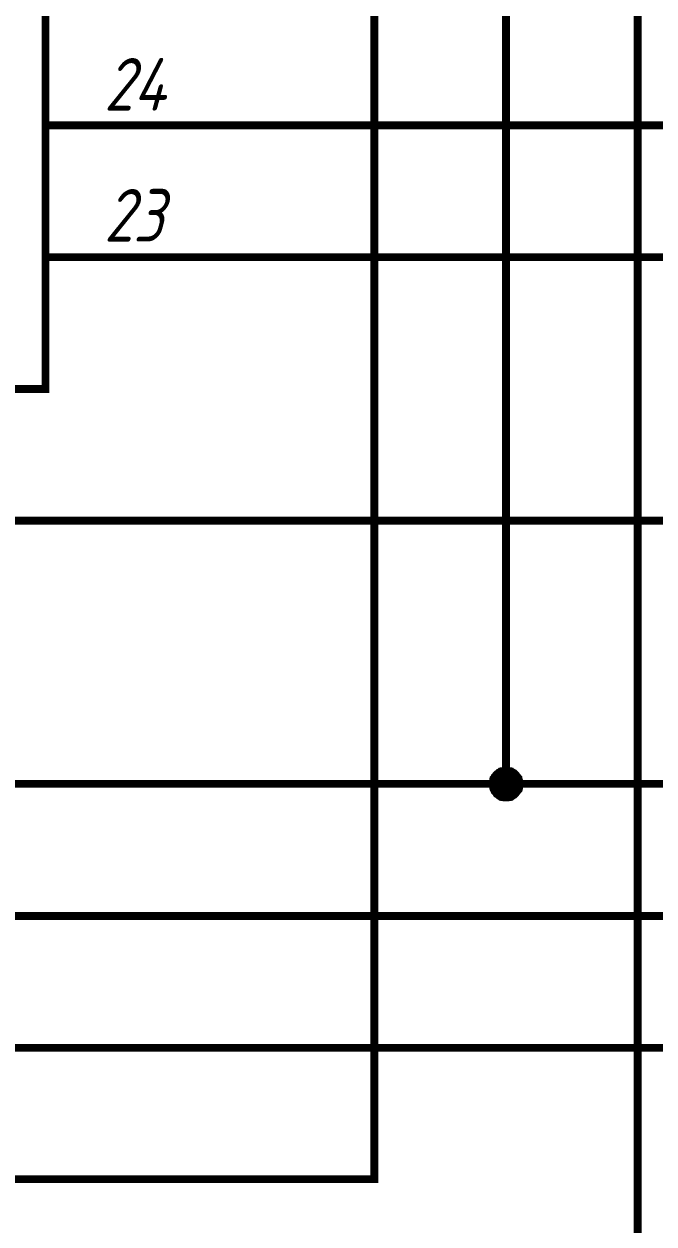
# Paper-space layout 'Layout1' of a CAD drawing. Extents: x -1 to 840, y -1 to 593.
# Drawn here: x 354.99 to 378.91, y 264.3 to 309.85 of the extents above; entities that cross this region are included whole.
import ezdxf

# ---------------------------------------------------------------- set-up
doc = ezdxf.new("R2010")
doc.units = 0
doc.header["$MEASUREMENT"] = 0
doc.layers.add('Sheet', color=255, linetype='CONTINUOUS')
doc.styles.add('GOST type A0', font='', dxfattribs={"oblique": 15, "height": 3.5})
doc.styles.get('GOST type A0').set_extended_font_data('GOST type A')

psp = doc.layouts.get("Layout1")

# ---------------------------------------------------------------- linework, layer by layer
at = {"layer": 'Sheet', "color": 7}
for points, const_width in [([(308.319, 300.995), (308.319, 300.995), (305.819, 300.995), (305.819, 290.992), (480.759, 290.992), (480.759, 478.496), (505.743, 478.496)], 0.3), ([(308.335, 305.997), (308.335, 305.997), (300.819, 305.997), (300.819, 270.985), (485.759, 270.985), (485.759, 450.986), (583.213, 450.986), (583.213, 450.986)], 0.3), ([(583.213, 445.985), (583.213, 445.985), (470.759, 445.985), (470.759, 275.986), (290.819, 275.986), (290.819, 310.999), (308.335, 310.999), (308.335, 310.999)], 0.3), ([(358.304, 401), (358.304, 401), (373.289, 401), (373.289, 361.001), (373.289, 281.004)], 0.3), ([(358.304, 330.99), (358.304, 330.99), (368.289, 330.99), (368.289, 265.998), (275.835, 265.998), (275.835, 355.999), (153.365, 355.999)], 0.3), ([(153.365, 345.996), (270.835, 345.996), (270.835, 260.997), (378.289, 260.997), (378.289, 325.989), (358.304, 325.989), (358.304, 325.989)], 0.3), ([(395.789, 281.004), (373.289, 281.004), (295.819, 281.004), (295.819, 335.992), (308.319, 335.992), (308.319, 335.992)], 0.3), ([(355.804, 305.997), (358.304, 305.997)], 0.3), ([(358.304, 305.997), (358.304, 305.997), (388.289, 305.997)], 0.3), ([(355.804, 300.995), (358.304, 300.995)], 0.3), ([(358.304, 300.995), (358.304, 300.995), (395.789, 300.995)], 0.3), ([(372.792, 281.004), (372.792, 281.035), (372.792, 281.05), (372.792, 281.081), (372.807, 281.112), (372.807, 281.128), (372.807, 281.159), (372.823, 281.175), (372.823, 281.206), (372.839, 281.221), (372.854, 281.237), (372.87, 281.268), (372.87, 281.283), (372.885, 281.299), (372.901, 281.314), (372.916, 281.345), (372.932, 281.361), (372.947, 281.376), (372.978, 281.392), (372.994, 281.408), (373.009, 281.423), (373.025, 281.423), (373.056, 281.439), (373.071, 281.454), (373.087, 281.47), (373.118, 281.47), (373.134, 281.485), (373.165, 281.485), (373.18, 281.485), (373.211, 281.501), (373.242, 281.501), (373.258, 281.501), (373.289, 281.501)], 0.3), ([(372.792, 281.004), (372.792, 281.035), (372.792, 281.05), (372.792, 281.081), (372.807, 281.112), (372.807, 281.128), (372.807, 281.159), (372.823, 281.175), (372.823, 281.206), (372.839, 281.221), (372.854, 281.237), (372.87, 281.268), (372.87, 281.283), (372.885, 281.299), (372.901, 281.314), (372.916, 281.345), (372.932, 281.361), (372.947, 281.376), (372.978, 281.392), (372.994, 281.408), (373.009, 281.423), (373.025, 281.423), (373.056, 281.439), (373.071, 281.454), (373.087, 281.47), (373.118, 281.47), (373.134, 281.485), (373.165, 281.485), (373.18, 281.485), (373.211, 281.501), (373.242, 281.501), (373.258, 281.501), (373.289, 281.501)], 0.3), ([(372.792, 281.004), (372.792, 281.035), (372.792, 281.05), (372.792, 281.081), (372.807, 281.112), (372.807, 281.128), (372.807, 281.159), (372.823, 281.175), (372.823, 281.206), (372.839, 281.221), (372.854, 281.237), (372.87, 281.268), (372.87, 281.283), (372.885, 281.299), (372.901, 281.314), (372.916, 281.345), (372.932, 281.361), (372.947, 281.376), (372.978, 281.392), (372.994, 281.408), (373.009, 281.423), (373.025, 281.423), (373.056, 281.439), (373.071, 281.454), (373.087, 281.47), (373.118, 281.47), (373.134, 281.485), (373.165, 281.485), (373.18, 281.485), (373.211, 281.501), (373.242, 281.501), (373.258, 281.501), (373.289, 281.501)], 0.3), ([(372.792, 281.004), (372.792, 281.035), (372.792, 281.05), (372.792, 281.081), (372.807, 281.112), (372.807, 281.128), (372.807, 281.159), (372.823, 281.175), (372.823, 281.206), (372.839, 281.221), (372.854, 281.237), (372.87, 281.268), (372.87, 281.283), (372.885, 281.299), (372.901, 281.314), (372.916, 281.345), (372.932, 281.361), (372.947, 281.376), (372.978, 281.392), (372.994, 281.408), (373.009, 281.423), (373.025, 281.423), (373.056, 281.439), (373.071, 281.454), (373.087, 281.47), (373.118, 281.47), (373.134, 281.485), (373.165, 281.485), (373.18, 281.485), (373.211, 281.501), (373.242, 281.501), (373.258, 281.501), (373.289, 281.501)], 0.3), ([(372.792, 281.004), (372.792, 281.035), (372.792, 281.05), (372.792, 281.081), (372.807, 281.112), (372.807, 281.128), (372.807, 281.159), (372.823, 281.175), (372.823, 281.206), (372.839, 281.221), (372.854, 281.237), (372.87, 281.268), (372.87, 281.283), (372.885, 281.299), (372.901, 281.314), (372.916, 281.345), (372.932, 281.361), (372.947, 281.376), (372.978, 281.392), (372.994, 281.408), (373.009, 281.423), (373.025, 281.423), (373.056, 281.439), (373.071, 281.454), (373.087, 281.47), (373.118, 281.47), (373.134, 281.485), (373.165, 281.485), (373.18, 281.485), (373.211, 281.501), (373.242, 281.501), (373.258, 281.501), (373.289, 281.501)], 0.0991), ([(372.792, 281.004), (372.792, 281.035), (372.792, 281.05), (372.792, 281.081), (372.807, 281.112), (372.807, 281.128), (372.807, 281.159), (372.823, 281.175), (372.823, 281.206), (372.839, 281.221), (372.854, 281.237), (372.87, 281.268), (372.87, 281.283), (372.885, 281.299), (372.901, 281.314), (372.916, 281.345), (372.932, 281.361), (372.947, 281.376), (372.978, 281.392), (372.994, 281.408), (373.009, 281.423), (373.025, 281.423), (373.056, 281.439), (373.071, 281.454), (373.087, 281.47), (373.118, 281.47), (373.134, 281.485), (373.165, 281.485), (373.18, 281.485), (373.211, 281.501), (373.242, 281.501), (373.258, 281.501), (373.289, 281.501)], 0.0991), ([(372.792, 281.004), (372.792, 281.035), (372.792, 281.05), (372.792, 281.081), (372.807, 281.112), (372.807, 281.128), (372.807, 281.159), (372.823, 281.175), (372.823, 281.206), (372.839, 281.221), (372.854, 281.237), (372.87, 281.268), (372.87, 281.283), (372.885, 281.299), (372.901, 281.314), (372.916, 281.345), (372.932, 281.361), (372.947, 281.376), (372.978, 281.392), (372.994, 281.408), (373.009, 281.423), (373.025, 281.423), (373.056, 281.439), (373.071, 281.454), (373.087, 281.47), (373.118, 281.47), (373.134, 281.485), (373.165, 281.485), (373.18, 281.485), (373.211, 281.501), (373.242, 281.501), (373.258, 281.501), (373.289, 281.501)], 0.0991), ([(372.792, 281.004), (372.792, 281.035), (372.792, 281.05), (372.792, 281.081), (372.807, 281.112), (372.807, 281.128), (372.807, 281.159), (372.823, 281.175), (372.823, 281.206), (372.839, 281.221), (372.854, 281.237), (372.87, 281.268), (372.87, 281.283), (372.885, 281.299), (372.901, 281.314), (372.916, 281.345), (372.932, 281.361), (372.947, 281.376), (372.978, 281.392), (372.994, 281.408), (373.009, 281.423), (373.025, 281.423), (373.056, 281.439), (373.071, 281.454), (373.087, 281.47), (373.118, 281.47), (373.134, 281.485), (373.165, 281.485), (373.18, 281.485), (373.211, 281.501), (373.242, 281.501), (373.258, 281.501), (373.289, 281.501)], 0.0991), ([(373.289, 281.501), (373.289, 281.501)], 0.3), ([(373.289, 281.501), (373.32, 281.501), (373.335, 281.501), (373.366, 281.501), (373.398, 281.485), (373.413, 281.485), (373.444, 281.485), (373.46, 281.47), (373.491, 281.47), (373.506, 281.454), (373.537, 281.439), (373.553, 281.423), (373.568, 281.423), (373.599, 281.408), (373.615, 281.392), (373.63, 281.376), (373.646, 281.361), (373.662, 281.345), (373.677, 281.314), (373.693, 281.299), (373.708, 281.283), (373.724, 281.268), (373.739, 281.237), (373.755, 281.221), (373.755, 281.206), (373.77, 281.175), (373.77, 281.159), (373.786, 281.128), (373.786, 281.112), (373.801, 281.081), (373.801, 281.05), (373.801, 281.035), (373.801, 281.004)], 0.3), ([(373.289, 281.501), (373.289, 281.501)], 0.3), ([(373.289, 281.501), (373.32, 281.501), (373.335, 281.501), (373.366, 281.501), (373.398, 281.485), (373.413, 281.485), (373.444, 281.485), (373.46, 281.47), (373.491, 281.47), (373.506, 281.454), (373.537, 281.439), (373.553, 281.423), (373.568, 281.423), (373.599, 281.408), (373.615, 281.392), (373.63, 281.376), (373.646, 281.361), (373.662, 281.345), (373.677, 281.314), (373.693, 281.299), (373.708, 281.283), (373.724, 281.268), (373.739, 281.237), (373.755, 281.221), (373.755, 281.206), (373.77, 281.175), (373.77, 281.159), (373.786, 281.128), (373.786, 281.112), (373.801, 281.081), (373.801, 281.05), (373.801, 281.035), (373.801, 281.004)], 0.3), ([(373.289, 281.501), (373.289, 281.501)], 0.3), ([(373.289, 281.501), (373.32, 281.501), (373.335, 281.501), (373.366, 281.501), (373.398, 281.485), (373.413, 281.485), (373.444, 281.485), (373.46, 281.47), (373.491, 281.47), (373.506, 281.454), (373.537, 281.439), (373.553, 281.423), (373.568, 281.423), (373.599, 281.408), (373.615, 281.392), (373.63, 281.376), (373.646, 281.361), (373.662, 281.345), (373.677, 281.314), (373.693, 281.299), (373.708, 281.283), (373.724, 281.268), (373.739, 281.237), (373.755, 281.221), (373.755, 281.206), (373.77, 281.175), (373.77, 281.159), (373.786, 281.128), (373.786, 281.112), (373.801, 281.081), (373.801, 281.05), (373.801, 281.035), (373.801, 281.004)], 0.3), ([(373.289, 281.501), (373.289, 281.501)], 0.3), ([(373.289, 281.501), (373.32, 281.501), (373.335, 281.501), (373.366, 281.501), (373.398, 281.485), (373.413, 281.485), (373.444, 281.485), (373.46, 281.47), (373.491, 281.47), (373.506, 281.454), (373.537, 281.439), (373.553, 281.423), (373.568, 281.423), (373.599, 281.408), (373.615, 281.392), (373.63, 281.376), (373.646, 281.361), (373.662, 281.345), (373.677, 281.314), (373.693, 281.299), (373.708, 281.283), (373.724, 281.268), (373.739, 281.237), (373.755, 281.221), (373.755, 281.206), (373.77, 281.175), (373.77, 281.159), (373.786, 281.128), (373.786, 281.112), (373.801, 281.081), (373.801, 281.05), (373.801, 281.035), (373.801, 281.004)], 0.3), ([(373.289, 281.501), (373.289, 281.501)], 0.0991), ([(373.289, 281.501), (373.32, 281.501), (373.335, 281.501), (373.366, 281.501), (373.398, 281.485), (373.413, 281.485), (373.444, 281.485), (373.46, 281.47), (373.491, 281.47), (373.506, 281.454), (373.537, 281.439), (373.553, 281.423), (373.568, 281.423), (373.599, 281.408), (373.615, 281.392), (373.63, 281.376), (373.646, 281.361), (373.662, 281.345), (373.677, 281.314), (373.693, 281.299), (373.708, 281.283), (373.724, 281.268), (373.739, 281.237), (373.755, 281.221), (373.755, 281.206), (373.77, 281.175), (373.77, 281.159), (373.786, 281.128), (373.786, 281.112), (373.801, 281.081), (373.801, 281.05), (373.801, 281.035), (373.801, 281.004)], 0.0991), ([(373.289, 281.501), (373.289, 281.501)], 0.0991), ([(373.289, 281.501), (373.32, 281.501), (373.335, 281.501), (373.366, 281.501), (373.398, 281.485), (373.413, 281.485), (373.444, 281.485), (373.46, 281.47), (373.491, 281.47), (373.506, 281.454), (373.537, 281.439), (373.553, 281.423), (373.568, 281.423), (373.599, 281.408), (373.615, 281.392), (373.63, 281.376), (373.646, 281.361), (373.662, 281.345), (373.677, 281.314), (373.693, 281.299), (373.708, 281.283), (373.724, 281.268), (373.739, 281.237), (373.755, 281.221), (373.755, 281.206), (373.77, 281.175), (373.77, 281.159), (373.786, 281.128), (373.786, 281.112), (373.801, 281.081), (373.801, 281.05), (373.801, 281.035), (373.801, 281.004)], 0.0991), ([(373.289, 281.501), (373.289, 281.501)], 0.0991), ([(373.289, 281.501), (373.32, 281.501), (373.335, 281.501), (373.366, 281.501), (373.398, 281.485), (373.413, 281.485), (373.444, 281.485), (373.46, 281.47), (373.491, 281.47), (373.506, 281.454), (373.537, 281.439), (373.553, 281.423), (373.568, 281.423), (373.599, 281.408), (373.615, 281.392), (373.63, 281.376), (373.646, 281.361), (373.662, 281.345), (373.677, 281.314), (373.693, 281.299), (373.708, 281.283), (373.724, 281.268), (373.739, 281.237), (373.755, 281.221), (373.755, 281.206), (373.77, 281.175), (373.77, 281.159), (373.786, 281.128), (373.786, 281.112), (373.801, 281.081), (373.801, 281.05), (373.801, 281.035), (373.801, 281.004)], 0.0991), ([(373.289, 281.501), (373.289, 281.501)], 0.0991), ([(373.289, 281.501), (373.32, 281.501), (373.335, 281.501), (373.366, 281.501), (373.398, 281.485), (373.413, 281.485), (373.444, 281.485), (373.46, 281.47), (373.491, 281.47), (373.506, 281.454), (373.537, 281.439), (373.553, 281.423), (373.568, 281.423), (373.599, 281.408), (373.615, 281.392), (373.63, 281.376), (373.646, 281.361), (373.662, 281.345), (373.677, 281.314), (373.693, 281.299), (373.708, 281.283), (373.724, 281.268), (373.739, 281.237), (373.755, 281.221), (373.755, 281.206), (373.77, 281.175), (373.77, 281.159), (373.786, 281.128), (373.786, 281.112), (373.801, 281.081), (373.801, 281.05), (373.801, 281.035), (373.801, 281.004)], 0.0991), ([(373.289, 280.491), (373.258, 280.491), (373.242, 280.491), (373.211, 280.491), (373.18, 280.507), (373.165, 280.507), (373.134, 280.507), (373.118, 280.522), (373.087, 280.522), (373.071, 280.538), (373.056, 280.553), (373.025, 280.569), (373.009, 280.569), (372.994, 280.584), (372.978, 280.6), (372.947, 280.615), (372.932, 280.631), (372.916, 280.662), (372.901, 280.677), (372.885, 280.693), (372.87, 280.708), (372.87, 280.74), (372.854, 280.755), (372.839, 280.771), (372.823, 280.802), (372.823, 280.817), (372.807, 280.848), (372.807, 280.864), (372.807, 280.895), (372.792, 280.926), (372.792, 280.942), (372.792, 280.973), (372.792, 281.004)], 0.3), ([(372.792, 281.004), (372.792, 281.004)], 0.3), ([(373.289, 280.491), (373.258, 280.491), (373.242, 280.491), (373.211, 280.491), (373.18, 280.507), (373.165, 280.507), (373.134, 280.507), (373.118, 280.522), (373.087, 280.522), (373.071, 280.538), (373.056, 280.553), (373.025, 280.569), (373.009, 280.569), (372.994, 280.584), (372.978, 280.6), (372.947, 280.615), (372.932, 280.631), (372.916, 280.662), (372.901, 280.677), (372.885, 280.693), (372.87, 280.708), (372.87, 280.74), (372.854, 280.755), (372.839, 280.771), (372.823, 280.802), (372.823, 280.817), (372.807, 280.848), (372.807, 280.864), (372.807, 280.895), (372.792, 280.926), (372.792, 280.942), (372.792, 280.973), (372.792, 281.004)], 0.3), ([(372.792, 281.004), (372.792, 281.004)], 0.3), ([(373.289, 280.491), (373.258, 280.491), (373.242, 280.491), (373.211, 280.491), (373.18, 280.507), (373.165, 280.507), (373.134, 280.507), (373.118, 280.522), (373.087, 280.522), (373.071, 280.538), (373.056, 280.553), (373.025, 280.569), (373.009, 280.569), (372.994, 280.584), (372.978, 280.6), (372.947, 280.615), (372.932, 280.631), (372.916, 280.662), (372.901, 280.677), (372.885, 280.693), (372.87, 280.708), (372.87, 280.74), (372.854, 280.755), (372.839, 280.771), (372.823, 280.802), (372.823, 280.817), (372.807, 280.848), (372.807, 280.864), (372.807, 280.895), (372.792, 280.926), (372.792, 280.942), (372.792, 280.973), (372.792, 281.004)], 0.3), ([(372.792, 281.004), (372.792, 281.004)], 0.3), ([(373.289, 280.491), (373.258, 280.491), (373.242, 280.491), (373.211, 280.491), (373.18, 280.507), (373.165, 280.507), (373.134, 280.507), (373.118, 280.522), (373.087, 280.522), (373.071, 280.538), (373.056, 280.553), (373.025, 280.569), (373.009, 280.569), (372.994, 280.584), (372.978, 280.6), (372.947, 280.615), (372.932, 280.631), (372.916, 280.662), (372.901, 280.677), (372.885, 280.693), (372.87, 280.708), (372.87, 280.74), (372.854, 280.755), (372.839, 280.771), (372.823, 280.802), (372.823, 280.817), (372.807, 280.848), (372.807, 280.864), (372.807, 280.895), (372.792, 280.926), (372.792, 280.942), (372.792, 280.973), (372.792, 281.004)], 0.3), ([(372.792, 281.004), (372.792, 281.004)], 0.3), ([(373.289, 280.491), (373.258, 280.491), (373.242, 280.491), (373.211, 280.491), (373.18, 280.507), (373.165, 280.507), (373.134, 280.507), (373.118, 280.522), (373.087, 280.522), (373.071, 280.538), (373.056, 280.553), (373.025, 280.569), (373.009, 280.569), (372.994, 280.584), (372.978, 280.6), (372.947, 280.615), (372.932, 280.631), (372.916, 280.662), (372.901, 280.677), (372.885, 280.693), (372.87, 280.708), (372.87, 280.74), (372.854, 280.755), (372.839, 280.771), (372.823, 280.802), (372.823, 280.817), (372.807, 280.848), (372.807, 280.864), (372.807, 280.895), (372.792, 280.926), (372.792, 280.942), (372.792, 280.973), (372.792, 281.004)], 0.0991), ([(372.792, 281.004), (372.792, 281.004)], 0.0991), ([(373.289, 280.491), (373.258, 280.491), (373.242, 280.491), (373.211, 280.491), (373.18, 280.507), (373.165, 280.507), (373.134, 280.507), (373.118, 280.522), (373.087, 280.522), (373.071, 280.538), (373.056, 280.553), (373.025, 280.569), (373.009, 280.569), (372.994, 280.584), (372.978, 280.6), (372.947, 280.615), (372.932, 280.631), (372.916, 280.662), (372.901, 280.677), (372.885, 280.693), (372.87, 280.708), (372.87, 280.74), (372.854, 280.755), (372.839, 280.771), (372.823, 280.802), (372.823, 280.817), (372.807, 280.848), (372.807, 280.864), (372.807, 280.895), (372.792, 280.926), (372.792, 280.942), (372.792, 280.973), (372.792, 281.004)], 0.0991), ([(372.792, 281.004), (372.792, 281.004)], 0.0991), ([(373.289, 280.491), (373.258, 280.491), (373.242, 280.491), (373.211, 280.491), (373.18, 280.507), (373.165, 280.507), (373.134, 280.507), (373.118, 280.522), (373.087, 280.522), (373.071, 280.538), (373.056, 280.553), (373.025, 280.569), (373.009, 280.569), (372.994, 280.584), (372.978, 280.6), (372.947, 280.615), (372.932, 280.631), (372.916, 280.662), (372.901, 280.677), (372.885, 280.693), (372.87, 280.708), (372.87, 280.74), (372.854, 280.755), (372.839, 280.771), (372.823, 280.802), (372.823, 280.817), (372.807, 280.848), (372.807, 280.864), (372.807, 280.895), (372.792, 280.926), (372.792, 280.942), (372.792, 280.973), (372.792, 281.004)], 0.0991), ([(372.792, 281.004), (372.792, 281.004)], 0.0991), ([(373.289, 280.491), (373.258, 280.491), (373.242, 280.491), (373.211, 280.491), (373.18, 280.507), (373.165, 280.507), (373.134, 280.507), (373.118, 280.522), (373.087, 280.522), (373.071, 280.538), (373.056, 280.553), (373.025, 280.569), (373.009, 280.569), (372.994, 280.584), (372.978, 280.6), (372.947, 280.615), (372.932, 280.631), (372.916, 280.662), (372.901, 280.677), (372.885, 280.693), (372.87, 280.708), (372.87, 280.74), (372.854, 280.755), (372.839, 280.771), (372.823, 280.802), (372.823, 280.817), (372.807, 280.848), (372.807, 280.864), (372.807, 280.895), (372.792, 280.926), (372.792, 280.942), (372.792, 280.973), (372.792, 281.004)], 0.0991), ([(372.792, 281.004), (372.792, 281.004)], 0.0991), ([(373.801, 281.004), (373.801, 280.973), (373.801, 280.942), (373.801, 280.926), (373.786, 280.895), (373.786, 280.864), (373.77, 280.848), (373.77, 280.817), (373.755, 280.802), (373.755, 280.771), (373.739, 280.755), (373.724, 280.74), (373.708, 280.708), (373.693, 280.693), (373.677, 280.677), (373.662, 280.662), (373.646, 280.631), (373.63, 280.615), (373.615, 280.6), (373.599, 280.584), (373.568, 280.569), (373.553, 280.569), (373.537, 280.553), (373.506, 280.538), (373.491, 280.522), (373.46, 280.522), (373.444, 280.507), (373.413, 280.507), (373.398, 280.507), (373.366, 280.491), (373.335, 280.491), (373.32, 280.491), (373.289, 280.491)], 0.3), ([(373.801, 281.004), (373.801, 280.973), (373.801, 280.942), (373.801, 280.926), (373.786, 280.895), (373.786, 280.864), (373.77, 280.848), (373.77, 280.817), (373.755, 280.802), (373.755, 280.771), (373.739, 280.755), (373.724, 280.74), (373.708, 280.708), (373.693, 280.693), (373.677, 280.677), (373.662, 280.662), (373.646, 280.631), (373.63, 280.615), (373.615, 280.6), (373.599, 280.584), (373.568, 280.569), (373.553, 280.569), (373.537, 280.553), (373.506, 280.538), (373.491, 280.522), (373.46, 280.522), (373.444, 280.507), (373.413, 280.507), (373.398, 280.507), (373.366, 280.491), (373.335, 280.491), (373.32, 280.491), (373.289, 280.491)], 0.3), ([(373.801, 281.004), (373.801, 280.973), (373.801, 280.942), (373.801, 280.926), (373.786, 280.895), (373.786, 280.864), (373.77, 280.848), (373.77, 280.817), (373.755, 280.802), (373.755, 280.771), (373.739, 280.755), (373.724, 280.74), (373.708, 280.708), (373.693, 280.693), (373.677, 280.677), (373.662, 280.662), (373.646, 280.631), (373.63, 280.615), (373.615, 280.6), (373.599, 280.584), (373.568, 280.569), (373.553, 280.569), (373.537, 280.553), (373.506, 280.538), (373.491, 280.522), (373.46, 280.522), (373.444, 280.507), (373.413, 280.507), (373.398, 280.507), (373.366, 280.491), (373.335, 280.491), (373.32, 280.491), (373.289, 280.491)], 0.3), ([(373.801, 281.004), (373.801, 280.973), (373.801, 280.942), (373.801, 280.926), (373.786, 280.895), (373.786, 280.864), (373.77, 280.848), (373.77, 280.817), (373.755, 280.802), (373.755, 280.771), (373.739, 280.755), (373.724, 280.74), (373.708, 280.708), (373.693, 280.693), (373.677, 280.677), (373.662, 280.662), (373.646, 280.631), (373.63, 280.615), (373.615, 280.6), (373.599, 280.584), (373.568, 280.569), (373.553, 280.569), (373.537, 280.553), (373.506, 280.538), (373.491, 280.522), (373.46, 280.522), (373.444, 280.507), (373.413, 280.507), (373.398, 280.507), (373.366, 280.491), (373.335, 280.491), (373.32, 280.491), (373.289, 280.491)], 0.3), ([(373.801, 281.004), (373.801, 280.973), (373.801, 280.942), (373.801, 280.926), (373.786, 280.895), (373.786, 280.864), (373.77, 280.848), (373.77, 280.817), (373.755, 280.802), (373.755, 280.771), (373.739, 280.755), (373.724, 280.74), (373.708, 280.708), (373.693, 280.693), (373.677, 280.677), (373.662, 280.662), (373.646, 280.631), (373.63, 280.615), (373.615, 280.6), (373.599, 280.584), (373.568, 280.569), (373.553, 280.569), (373.537, 280.553), (373.506, 280.538), (373.491, 280.522), (373.46, 280.522), (373.444, 280.507), (373.413, 280.507), (373.398, 280.507), (373.366, 280.491), (373.335, 280.491), (373.32, 280.491), (373.289, 280.491)], 0.0991), ([(373.801, 281.004), (373.801, 280.973), (373.801, 280.942), (373.801, 280.926), (373.786, 280.895), (373.786, 280.864), (373.77, 280.848), (373.77, 280.817), (373.755, 280.802), (373.755, 280.771), (373.739, 280.755), (373.724, 280.74), (373.708, 280.708), (373.693, 280.693), (373.677, 280.677), (373.662, 280.662), (373.646, 280.631), (373.63, 280.615), (373.615, 280.6), (373.599, 280.584), (373.568, 280.569), (373.553, 280.569), (373.537, 280.553), (373.506, 280.538), (373.491, 280.522), (373.46, 280.522), (373.444, 280.507), (373.413, 280.507), (373.398, 280.507), (373.366, 280.491), (373.335, 280.491), (373.32, 280.491), (373.289, 280.491)], 0.0991), ([(373.801, 281.004), (373.801, 280.973), (373.801, 280.942), (373.801, 280.926), (373.786, 280.895), (373.786, 280.864), (373.77, 280.848), (373.77, 280.817), (373.755, 280.802), (373.755, 280.771), (373.739, 280.755), (373.724, 280.74), (373.708, 280.708), (373.693, 280.693), (373.677, 280.677), (373.662, 280.662), (373.646, 280.631), (373.63, 280.615), (373.615, 280.6), (373.599, 280.584), (373.568, 280.569), (373.553, 280.569), (373.537, 280.553), (373.506, 280.538), (373.491, 280.522), (373.46, 280.522), (373.444, 280.507), (373.413, 280.507), (373.398, 280.507), (373.366, 280.491), (373.335, 280.491), (373.32, 280.491), (373.289, 280.491)], 0.0991), ([(373.801, 281.004), (373.801, 280.973), (373.801, 280.942), (373.801, 280.926), (373.786, 280.895), (373.786, 280.864), (373.77, 280.848), (373.77, 280.817), (373.755, 280.802), (373.755, 280.771), (373.739, 280.755), (373.724, 280.74), (373.708, 280.708), (373.693, 280.693), (373.677, 280.677), (373.662, 280.662), (373.646, 280.631), (373.63, 280.615), (373.615, 280.6), (373.599, 280.584), (373.568, 280.569), (373.553, 280.569), (373.537, 280.553), (373.506, 280.538), (373.491, 280.522), (373.46, 280.522), (373.444, 280.507), (373.413, 280.507), (373.398, 280.507), (373.366, 280.491), (373.335, 280.491), (373.32, 280.491), (373.289, 280.491)], 0.0991), ([(373.801, 281.004), (373.801, 281.004), (373.801, 281.004), (373.801, 281.004), (373.801, 281.004), (373.801, 281.004), (373.801, 281.004), (373.801, 281.004), (373.801, 281.004), (373.801, 281.004), (373.801, 281.004), (373.801, 281.004), (373.801, 281.004), (373.801, 281.004), (373.801, 281.004), (373.801, 281.004), (373.801, 281.004), (373.801, 281.004), (373.801, 281.004), (373.801, 281.004), (373.801, 281.004), (373.801, 281.004), (373.801, 281.004), (373.801, 281.004), (373.801, 281.004), (373.801, 281.004), (373.801, 281.004), (373.801, 281.004), (373.801, 281.004), (373.801, 281.004), (373.801, 281.004), (373.801, 281.004), (373.801, 281.004)], 0.3), ([(373.801, 281.004), (373.801, 281.004)], 0.3), ([(373.801, 281.004), (373.801, 281.004), (373.801, 281.004), (373.801, 281.004), (373.801, 281.004), (373.801, 281.004), (373.801, 281.004), (373.801, 281.004), (373.801, 281.004), (373.801, 281.004), (373.801, 281.004), (373.801, 281.004), (373.801, 281.004), (373.801, 281.004), (373.801, 281.004), (373.801, 281.004), (373.801, 281.004), (373.801, 281.004), (373.801, 281.004), (373.801, 281.004), (373.801, 281.004), (373.801, 281.004), (373.801, 281.004), (373.801, 281.004), (373.801, 281.004), (373.801, 281.004), (373.801, 281.004), (373.801, 281.004), (373.801, 281.004), (373.801, 281.004), (373.801, 281.004), (373.801, 281.004), (373.801, 281.004)], 0.3), ([(373.801, 281.004), (373.801, 281.004)], 0.3), ([(373.801, 281.004), (373.801, 281.004), (373.801, 281.004), (373.801, 281.004), (373.801, 281.004), (373.801, 281.004), (373.801, 281.004), (373.801, 281.004), (373.801, 281.004), (373.801, 281.004), (373.801, 281.004), (373.801, 281.004), (373.801, 281.004), (373.801, 281.004), (373.801, 281.004), (373.801, 281.004), (373.801, 281.004), (373.801, 281.004), (373.801, 281.004), (373.801, 281.004), (373.801, 281.004), (373.801, 281.004), (373.801, 281.004), (373.801, 281.004), (373.801, 281.004), (373.801, 281.004), (373.801, 281.004), (373.801, 281.004), (373.801, 281.004), (373.801, 281.004), (373.801, 281.004), (373.801, 281.004), (373.801, 281.004)], 0.3), ([(373.801, 281.004), (373.801, 281.004)], 0.3), ([(373.801, 281.004), (373.801, 281.004), (373.801, 281.004), (373.801, 281.004), (373.801, 281.004), (373.801, 281.004), (373.801, 281.004), (373.801, 281.004), (373.801, 281.004), (373.801, 281.004), (373.801, 281.004), (373.801, 281.004), (373.801, 281.004), (373.801, 281.004), (373.801, 281.004), (373.801, 281.004), (373.801, 281.004), (373.801, 281.004), (373.801, 281.004), (373.801, 281.004), (373.801, 281.004), (373.801, 281.004), (373.801, 281.004), (373.801, 281.004), (373.801, 281.004), (373.801, 281.004), (373.801, 281.004), (373.801, 281.004), (373.801, 281.004), (373.801, 281.004), (373.801, 281.004), (373.801, 281.004), (373.801, 281.004)], 0.3), ([(373.801, 281.004), (373.801, 281.004)], 0.3), ([(373.801, 281.004), (373.801, 281.004), (373.801, 281.004), (373.801, 281.004), (373.801, 281.004), (373.801, 281.004), (373.801, 281.004), (373.801, 281.004), (373.801, 281.004), (373.801, 281.004), (373.801, 281.004), (373.801, 281.004), (373.801, 281.004), (373.801, 281.004), (373.801, 281.004), (373.801, 281.004), (373.801, 281.004), (373.801, 281.004), (373.801, 281.004), (373.801, 281.004), (373.801, 281.004), (373.801, 281.004), (373.801, 281.004), (373.801, 281.004), (373.801, 281.004), (373.801, 281.004), (373.801, 281.004), (373.801, 281.004), (373.801, 281.004), (373.801, 281.004), (373.801, 281.004), (373.801, 281.004), (373.801, 281.004)], 0.0991), ([(373.801, 281.004), (373.801, 281.004)], 0.0991), ([(373.801, 281.004), (373.801, 281.004), (373.801, 281.004), (373.801, 281.004), (373.801, 281.004), (373.801, 281.004), (373.801, 281.004), (373.801, 281.004), (373.801, 281.004), (373.801, 281.004), (373.801, 281.004), (373.801, 281.004), (373.801, 281.004), (373.801, 281.004), (373.801, 281.004), (373.801, 281.004), (373.801, 281.004), (373.801, 281.004), (373.801, 281.004), (373.801, 281.004), (373.801, 281.004), (373.801, 281.004), (373.801, 281.004), (373.801, 281.004), (373.801, 281.004), (373.801, 281.004), (373.801, 281.004), (373.801, 281.004), (373.801, 281.004), (373.801, 281.004), (373.801, 281.004), (373.801, 281.004), (373.801, 281.004)], 0.0991), ([(373.801, 281.004), (373.801, 281.004)], 0.0991), ([(373.801, 281.004), (373.801, 281.004), (373.801, 281.004), (373.801, 281.004), (373.801, 281.004), (373.801, 281.004), (373.801, 281.004), (373.801, 281.004), (373.801, 281.004), (373.801, 281.004), (373.801, 281.004), (373.801, 281.004), (373.801, 281.004), (373.801, 281.004), (373.801, 281.004), (373.801, 281.004), (373.801, 281.004), (373.801, 281.004), (373.801, 281.004), (373.801, 281.004), (373.801, 281.004), (373.801, 281.004), (373.801, 281.004), (373.801, 281.004), (373.801, 281.004), (373.801, 281.004), (373.801, 281.004), (373.801, 281.004), (373.801, 281.004), (373.801, 281.004), (373.801, 281.004), (373.801, 281.004), (373.801, 281.004)], 0.0991), ([(373.801, 281.004), (373.801, 281.004)], 0.0991), ([(373.801, 281.004), (373.801, 281.004), (373.801, 281.004), (373.801, 281.004), (373.801, 281.004), (373.801, 281.004), (373.801, 281.004), (373.801, 281.004), (373.801, 281.004), (373.801, 281.004), (373.801, 281.004), (373.801, 281.004), (373.801, 281.004), (373.801, 281.004), (373.801, 281.004), (373.801, 281.004), (373.801, 281.004), (373.801, 281.004), (373.801, 281.004), (373.801, 281.004), (373.801, 281.004), (373.801, 281.004), (373.801, 281.004), (373.801, 281.004), (373.801, 281.004), (373.801, 281.004), (373.801, 281.004), (373.801, 281.004), (373.801, 281.004), (373.801, 281.004), (373.801, 281.004), (373.801, 281.004), (373.801, 281.004)], 0.0991), ([(373.801, 281.004), (373.801, 281.004)], 0.0991)]:
    psp.add_lwpolyline(points, dxfattribs=dict(at, const_width=const_width))
at = {"layer": 'Sheet', "color": 7, "const_width": 0.3}
psp.add_lwpolyline([(310.819, 411.003), (355.804, 411.003), (355.804, 295.993), (310.819, 295.993), (310.819, 411.003)], close=True, dxfattribs=at)
at = {"layer": 'Sheet', "color": 7, "const_width": 0.508}
psp.add_lwpolyline([(373.017, 281.003, 1), (373.525, 281.003, 1)], format="xyb", close=True, dxfattribs=at)

# ---------------------------------------------------------------- texts
at = {"layer": 'Sheet', "color": 7, "style": 'GOST type A0', "oblique": 15}
for s, p in [('24', (358.025, 306.556)), ('23', (358.025, 301.585))]:
    psp.add_text(s, height=2, dxfattribs=at).set_placement(p)

doc.saveas('drawing.dxf')
